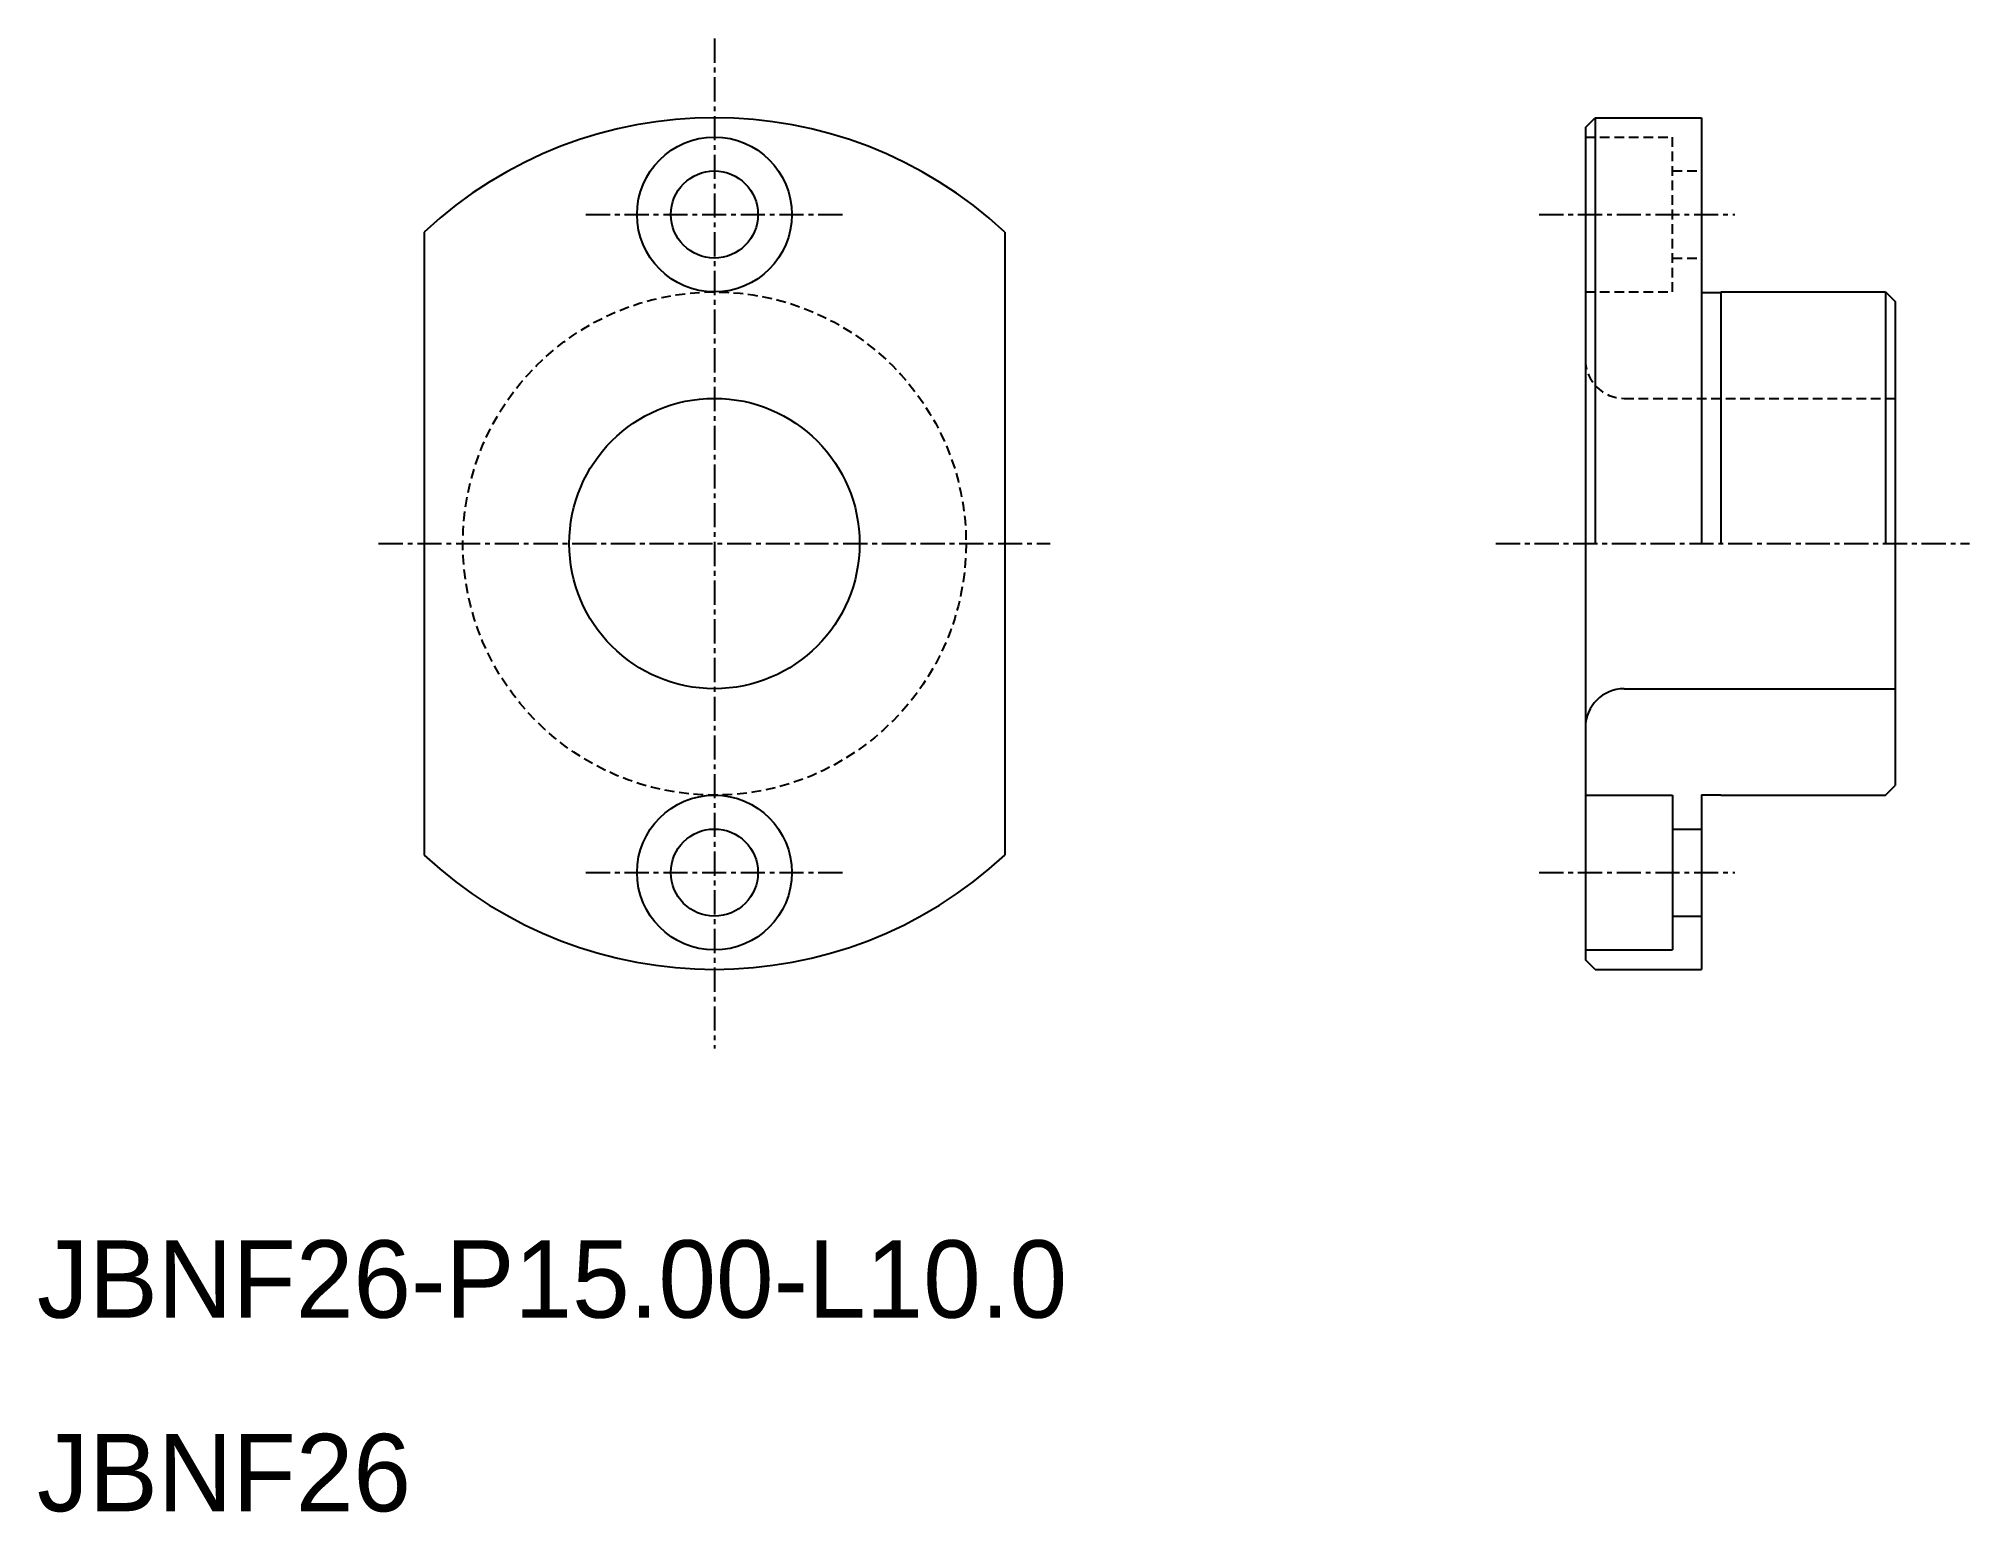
# Model space of a CAD drawing. Extents: x 10.1 to 109.8, y 9.9 to 86.1.
import ezdxf

# ---------------------------------------------------------------- set-up
doc = ezdxf.new("R2010")
doc.units = 0
doc.linetypes.add('CENTER', pattern=[2, 1.25, -0.25, 0.25, -0.25])
doc.linetypes.add('DASHED', pattern=[0.75, 0.5, -0.25])
doc.layers.get('0').update_dxf_attribs({"linetype": 'CONTINUOUS'})
doc.layers.add('CENTER', color=1, linetype='CENTER')

msp = doc.modelspace()

# ---------------------------------------------------------------- linework, layer by layer
at = {"color": 7, "linetype": 'CONTINUOUS'}
for p, q in [((90, 81.5), (90.5, 82)), ((90.5, 82), (90.5, 60)), ((90.5, 82), (96, 82)), ((91.875, 82), (91.875, 82)), ((93.25, 82), (93.25, 82)), ((96, 82), (96, 60)), ((90, 81.5), (90, 38.5)), ((30, 76.093), (30, 43.907)), ((60, 76.093), (60, 43.907)), ((96, 72.975), (97, 72.975)), ((97, 73), (97, 60)), ((97, 73), (105.5, 73)), ((105.5, 73), (105.5, 60)), ((105.5, 73), (106, 72.5)), ((106, 72.5), (106, 47.5)), ((92, 52.5), (106, 52.5)), ((90, 47), (94.5, 47)), ((94.5, 47), (94.5, 39)), ((96, 47.025), (96, 38)), ((96, 47.025), (97, 47.025)), ((97, 47.025), (97, 47)), ((97, 47), (105.5, 47)), ((105.5, 47), (106, 47.5)), ((94.5, 45.25), (96, 45.25)), ((94.5, 40.75), (96, 40.75)), ((90, 39), (94.5, 39)), ((90.5, 38), (90, 38.5)), ((90.5, 38), (96, 38))]:
    msp.add_line(p, q, dxfattribs=at)
at = {"color": 3, "linetype": 'DASHED'}
for p, q in [((90, 81), (94.5, 81)), ((94.5, 73), (94.5, 81)), ((94.5, 79.25), (96, 79.25)), ((94.5, 74.75), (96, 74.75)), ((90, 73), (94.5, 73)), ((92, 67.5), (106, 67.5))]:
    msp.add_line(p, q, dxfattribs=at)
at = {"color": 7, "linetype": 'CONTINUOUS'}
for centre, radius in [((45, 77), 4), ((45, 77), 2.25), ((45, 60), 7.5), ((45, 43), 4), ((45, 43), 2.25)]:
    msp.add_circle(centre, radius, dxfattribs=at)
at = {"color": 3, "linetype": 'DASHED'}
msp.add_circle((45, 60), 13, dxfattribs=at)
at = {"color": 7, "linetype": 'CONTINUOUS'}
for centre, radius, start, end in [((45, 60), 22, 47.01411, 132.98589), ((92, 50.5), 2, 90, 180), ((45, 60), 22, 227.01411, 312.98589)]:
    msp.add_arc(centre, radius, start, end, dxfattribs=at)
at = {"color": 3, "linetype": 'DASHED'}
msp.add_arc((92, 69.5), 2, 180, 270, dxfattribs=at)
at = {"layer": 'CENTER', "color": 1, "linetype": 'CENTER'}
for p, q in [((45, 86.088), (45, 33.912)), ((38.36, 77), (51.64, 77)), ((87.615, 77), (97.711, 77)), ((27.651, 60), (62.349, 60)), ((85.371, 60), (109.838, 60)), ((38.36, 43), (51.64, 43)), ((87.615, 43), (97.711, 43))]:
    msp.add_line(p, q, dxfattribs=at)

# ---------------------------------------------------------------- texts
at = {"color": 7, "linetype": 'CONTINUOUS'}
for s, p in [('JBNF26-P15.00-L10.0', (10, 20)), ('JBNF26', (10, 10))]:
    msp.add_text(s, height=4, dxfattribs=at).set_placement(p)

doc.saveas('drawing.dxf')
